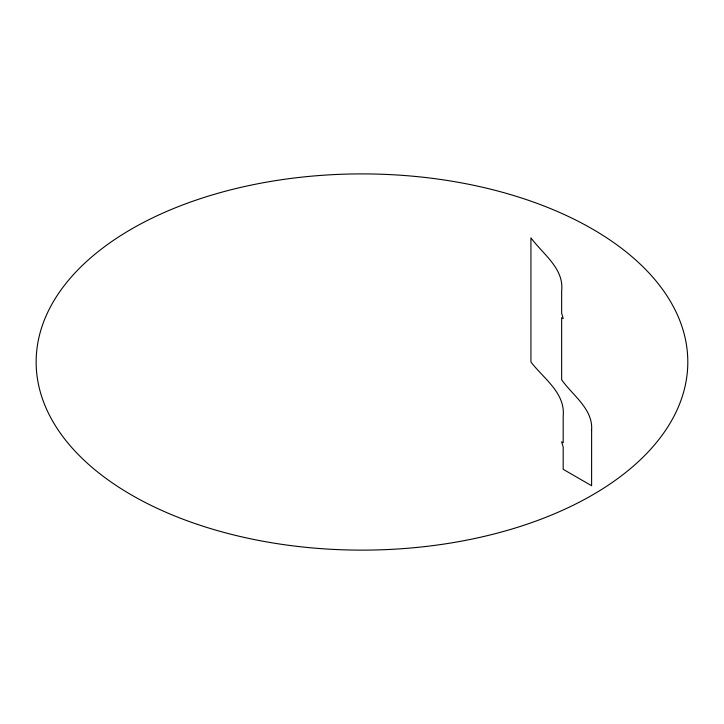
<?xml version="1.0" encoding="UTF-8"?>
<svg xmlns="http://www.w3.org/2000/svg" width="724" height="724" viewBox="0 0 724 724"><rect width="100%" height="100%" fill="white"/><g stroke="black" fill="none" stroke-linecap="round" stroke-linejoin="round"><path stroke-width="1.09" d="M591.626 430.029L591.608 485.723L563.191 469.315L563.191 447.142L561.652 441.821L563.191 442.708L563.191 416.11C565.462 392.888 543.398 378.362 530.936 362.009L530.936 237.861C542.774 254.024 564.286 268.45 561.652 291.066L561.652 313.239L563.209 318.569L561.652 317.673L561.652 379.747C572.512 395.367 593.074 408.779 591.626 430.029M197.426 524.375A325.827 188.113 0 0 0 687.8 363.104A325.827 188.113 0 0 0 200.711 198.557A325.827 188.113 0 0 0 197.426 524.375"/></g></svg>
